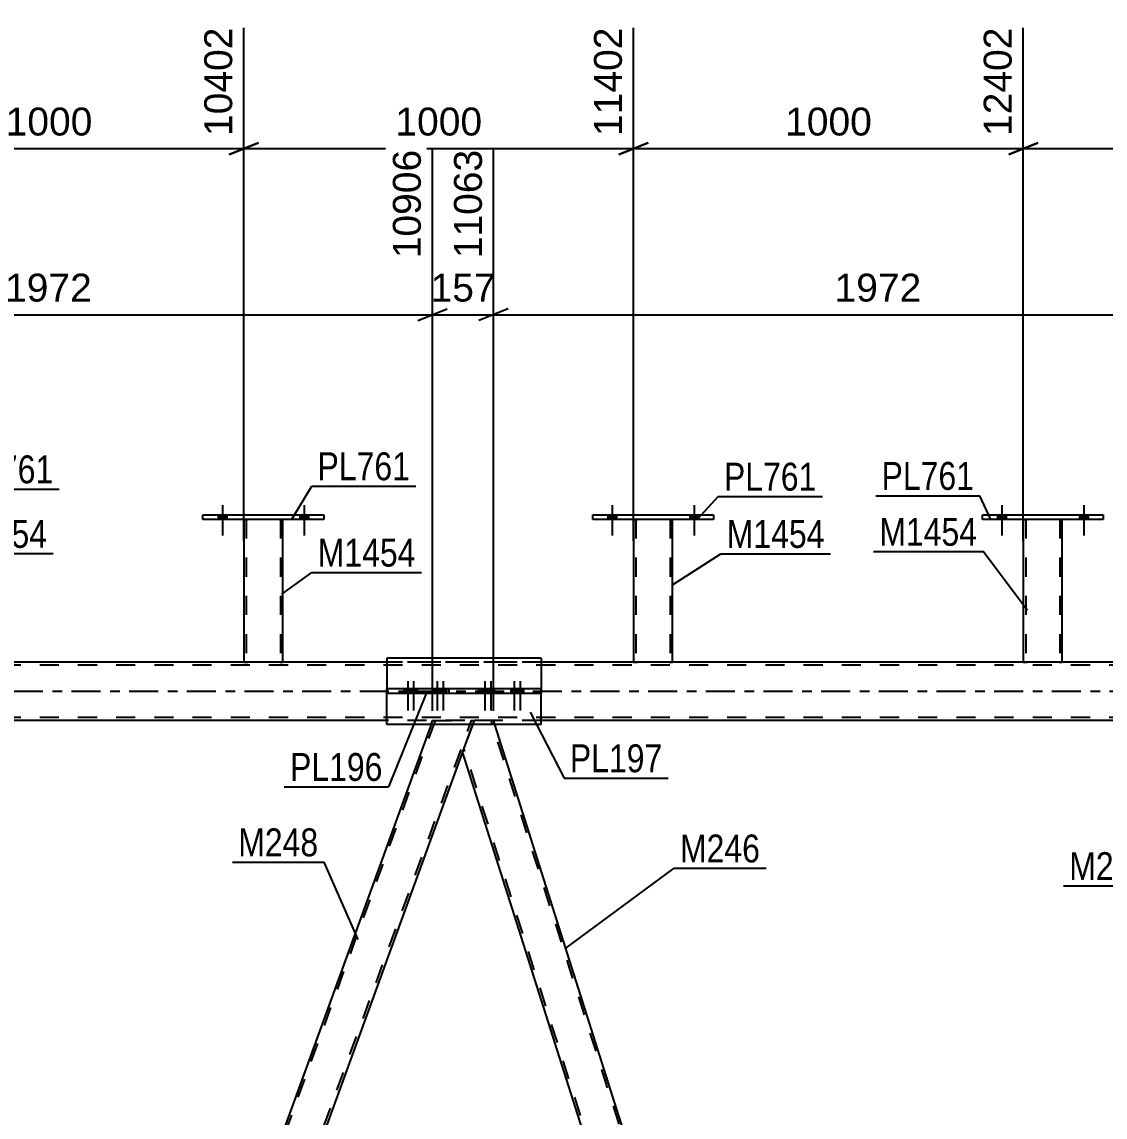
# Model space of a CAD drawing. Header units: millimetres. Extents: x 0 to 1189, y 0 to 841.
# Drawn here: x 520.3 to 631.5, y 577.7 to 690.2 of the extents above; entities that cross this region are included whole.
import ezdxf

# ---------------------------------------------------------------- set-up
doc = ezdxf.new("R2010")
doc.units = ezdxf.units.MM
doc.linetypes.add('DXK_LINE_DOT2', pattern=[3.9198, 1.9599, -1.9599])
doc.linetypes.add('DXK_LINE_DOT3', pattern=[5.9187, 2.979, -0.9799, 0.9799, -0.9799])
doc.styles.add('Arial', font='ARIAL.TTF', dxfattribs={"height": 0.2})
doc.styles.add('Arial Narrow', font='ARIALN.TTF', dxfattribs={"height": 0.2})

# ---------------------------------------------------------------- blocks, each defined once
blk = doc.blocks.new('Part-203770571-3066 - 2970')
at = {"color": 2, "linetype": 'Continuous'}
for p, q in [((538.93, 639.07), (538.93, 639.55)), ((538.93, 639.55), (551.33, 639.55)), ((551.33, 639.07), (538.93, 639.07)), ((551.33, 639.55), (551.33, 639.07))]:
    blk.add_line(p, q, dxfattribs=at)
blk = doc.blocks.new('Part-203770571-3061 - 2970')
at = {"color": 2, "linetype": 'Continuous'}
for p, q in [((583.13, 639.07), (583.13, 624.43)), ((587.13, 624.43), (587.13, 639.07))]:
    blk.add_line(p, q, dxfattribs=at)
at = {"color": 7, "linetype": 'DXK_LINE_DOT2'}
for p, q in [((583.13, 639.07), (583.13, 639.07)), ((583.13, 639.07), (583.13, 639.07)), ((583.13, 639.07), (583.13, 639.07)), ((583.17, 639.07), (583.13, 639.07)), ((583.13, 639.07), (583.17, 639.07)), ((583.27, 639.07), (583.17, 639.07)), ((583.17, 639.07), (583.27, 639.07)), ((583.43, 639.07), (583.27, 639.07)), ((583.27, 639.07), (583.43, 639.07)), ((583.37, 639.07), (583.37, 639.07)), ((583.37, 639.07), (583.37, 624.43)), ((583.39, 639.07), (583.37, 639.07)), ((583.37, 639.07), (583.39, 639.07)), ((583.44, 639.07), (583.39, 639.07)), ((583.39, 639.07), (583.44, 639.07)), ((586.84, 639.07), (583.43, 639.07)), ((586.84, 639.07), (583.43, 639.07)), ((586.74, 639.07), (583.44, 639.07)), ((583.44, 639.07), (583.52, 639.07)), ((586.82, 639.07), (583.52, 639.07)), ((586.82, 639.07), (586.74, 639.07)), ((586.87, 639.07), (586.82, 639.07)), ((586.82, 639.07), (586.87, 639.07)), ((586.84, 639.07), (586.99, 639.07)), ((586.99, 639.07), (586.84, 639.07)), ((586.89, 639.07), (586.87, 639.07)), ((586.87, 639.07), (586.89, 639.07)), ((586.89, 639.07), (586.89, 639.07)), ((586.89, 639.07), (586.89, 624.43)), ((586.99, 639.07), (587.1, 639.07)), ((587.1, 639.07), (586.99, 639.07)), ((587.1, 639.07), (587.13, 639.07)), ((587.13, 639.07), (587.1, 639.07)), ((587.13, 639.07), (587.13, 639.07)), ((587.13, 639.07), (587.13, 639.07)), ((587.13, 639.07), (587.13, 639.07)), ((583.13, 624.43), (583.13, 624.43)), ((583.13, 624.43), (583.13, 624.43)), ((583.17, 624.43), (583.13, 624.43)), ((583.13, 624.43), (583.17, 624.43)), ((583.27, 624.43), (583.17, 624.43)), ((583.17, 624.43), (583.27, 624.43)), ((583.43, 624.43), (583.27, 624.43)), ((583.27, 624.43), (583.43, 624.43)), ((583.39, 624.43), (583.37, 624.43)), ((583.37, 624.43), (583.39, 624.43)), ((583.44, 624.43), (583.39, 624.43)), ((583.39, 624.43), (583.44, 624.43)), ((586.84, 624.43), (583.43, 624.43)), ((586.84, 624.43), (583.43, 624.43)), ((586.74, 624.43), (583.44, 624.43)), ((583.44, 624.43), (583.52, 624.43)), ((586.82, 624.43), (583.52, 624.43)), ((586.82, 624.43), (586.74, 624.43)), ((586.87, 624.43), (586.82, 624.43)), ((586.82, 624.43), (586.87, 624.43)), ((586.84, 624.43), (586.99, 624.43)), ((586.99, 624.43), (586.84, 624.43)), ((586.89, 624.43), (586.87, 624.43)), ((586.87, 624.43), (586.89, 624.43)), ((586.99, 624.43), (587.1, 624.43)), ((587.1, 624.43), (586.99, 624.43)), ((587.1, 624.43), (587.13, 624.43)), ((587.13, 624.43), (587.1, 624.43)), ((587.13, 624.43), (587.13, 624.43)), ((587.13, 624.43), (587.13, 624.43)), ((587.13, 624.43), (587.13, 624.43))]:
    blk.add_line(p, q, dxfattribs=at)
blk = doc.blocks.new('Part-203770571-3071 - 2970')
at = {"color": 2, "linetype": 'Continuous'}
for p, q in [((543.13, 639.07), (543.13, 624.43)), ((547.13, 624.43), (547.13, 639.07))]:
    blk.add_line(p, q, dxfattribs=at)
at = {"color": 7, "linetype": 'DXK_LINE_DOT2'}
for p, q in [((543.13, 639.07), (543.13, 639.07)), ((543.13, 639.07), (543.13, 639.07)), ((543.13, 639.07), (543.13, 639.07)), ((543.17, 639.07), (543.13, 639.07)), ((543.13, 639.07), (543.17, 639.07)), ((543.27, 639.07), (543.17, 639.07)), ((543.17, 639.07), (543.27, 639.07)), ((543.43, 639.07), (543.27, 639.07)), ((543.27, 639.07), (543.43, 639.07)), ((543.37, 639.07), (543.37, 639.07)), ((543.37, 639.07), (543.37, 624.43)), ((543.39, 639.07), (543.37, 639.07)), ((543.37, 639.07), (543.39, 639.07)), ((543.44, 639.07), (543.39, 639.07)), ((543.39, 639.07), (543.44, 639.07)), ((546.84, 639.07), (543.43, 639.07)), ((546.84, 639.07), (543.43, 639.07)), ((546.74, 639.07), (543.44, 639.07)), ((543.44, 639.07), (543.52, 639.07)), ((546.82, 639.07), (543.52, 639.07)), ((546.82, 639.07), (546.74, 639.07)), ((546.87, 639.07), (546.82, 639.07)), ((546.82, 639.07), (546.87, 639.07)), ((546.84, 639.07), (546.99, 639.07)), ((546.99, 639.07), (546.84, 639.07)), ((546.89, 639.07), (546.87, 639.07)), ((546.87, 639.07), (546.89, 639.07)), ((546.89, 639.07), (546.89, 639.07)), ((546.89, 639.07), (546.89, 624.43)), ((546.99, 639.07), (547.1, 639.07)), ((547.1, 639.07), (546.99, 639.07)), ((547.1, 639.07), (547.13, 639.07)), ((547.13, 639.07), (547.1, 639.07)), ((547.13, 639.07), (547.13, 639.07)), ((547.13, 639.07), (547.13, 639.07)), ((547.13, 639.07), (547.13, 639.07)), ((543.13, 624.43), (543.13, 624.43)), ((543.13, 624.43), (543.13, 624.43)), ((543.17, 624.43), (543.13, 624.43)), ((543.13, 624.43), (543.17, 624.43)), ((543.27, 624.43), (543.17, 624.43)), ((543.17, 624.43), (543.27, 624.43)), ((543.43, 624.43), (543.27, 624.43)), ((543.27, 624.43), (543.43, 624.43)), ((543.39, 624.43), (543.37, 624.43)), ((543.37, 624.43), (543.39, 624.43)), ((543.44, 624.43), (543.39, 624.43)), ((543.39, 624.43), (543.44, 624.43)), ((546.84, 624.43), (543.43, 624.43)), ((546.84, 624.43), (543.43, 624.43)), ((546.74, 624.43), (543.44, 624.43)), ((543.44, 624.43), (543.52, 624.43)), ((546.82, 624.43), (543.52, 624.43)), ((546.82, 624.43), (546.74, 624.43)), ((546.87, 624.43), (546.82, 624.43)), ((546.82, 624.43), (546.87, 624.43)), ((546.84, 624.43), (546.99, 624.43)), ((546.99, 624.43), (546.84, 624.43)), ((546.89, 624.43), (546.87, 624.43)), ((546.87, 624.43), (546.89, 624.43)), ((546.99, 624.43), (547.1, 624.43)), ((547.1, 624.43), (546.99, 624.43)), ((547.1, 624.43), (547.13, 624.43)), ((547.13, 624.43), (547.1, 624.43)), ((547.13, 624.43), (547.13, 624.43)), ((547.13, 624.43), (547.13, 624.43)), ((547.13, 624.43), (547.13, 624.43))]:
    blk.add_line(p, q, dxfattribs=at)
blk = doc.blocks.new('Part-203770571-3129 - 2970')
at = {"color": 7, "linetype": 'DXK_LINE_DOT2'}
for p, q in [((759.33, 624.11), (127.06, 624.11)), ((759.33, 624.43), (132.77, 624.43)), ((573.64, 624.43), (557.79, 624.43)), ((759.33, 618.75), (127.06, 618.75)), ((573.64, 618.43), (557.79, 618.43))]:
    blk.add_line(p, q, dxfattribs=at)
at = {"color": 2, "linetype": 'Continuous'}
for p, q in [((557.79, 624.43), (488.51, 624.43)), ((642.92, 624.43), (573.64, 624.43)), ((557.79, 618.43), (488.51, 618.43)), ((642.92, 618.43), (573.64, 618.43))]:
    blk.add_line(p, q, dxfattribs=at)
at = {"color": 7, "linetype": 'DXK_LINE_DOT3'}
blk.add_line((117.06, 621.43), (759.33, 621.43), dxfattribs=at)
blk = doc.blocks.new('Part-203770571-3051 - 2970')
at = {"color": 2, "linetype": 'Continuous'}
for p, q in [((623.13, 639.07), (623.13, 624.43)), ((627.13, 624.43), (627.13, 639.07))]:
    blk.add_line(p, q, dxfattribs=at)
at = {"color": 7, "linetype": 'DXK_LINE_DOT2'}
for p, q in [((623.13, 639.07), (623.13, 639.07)), ((623.13, 639.07), (623.13, 639.07)), ((623.13, 639.07), (623.13, 639.07)), ((623.17, 639.07), (623.13, 639.07)), ((623.13, 639.07), (623.17, 639.07)), ((623.27, 639.07), (623.17, 639.07)), ((623.17, 639.07), (623.27, 639.07)), ((623.43, 639.07), (623.27, 639.07)), ((623.27, 639.07), (623.43, 639.07)), ((623.37, 639.07), (623.37, 639.07)), ((623.37, 639.07), (623.37, 624.43)), ((623.39, 639.07), (623.37, 639.07)), ((623.37, 639.07), (623.39, 639.07)), ((623.44, 639.07), (623.39, 639.07)), ((623.39, 639.07), (623.44, 639.07)), ((626.84, 639.07), (623.43, 639.07)), ((626.84, 639.07), (623.43, 639.07)), ((626.74, 639.07), (623.44, 639.07)), ((623.44, 639.07), (623.52, 639.07)), ((626.82, 639.07), (623.52, 639.07)), ((626.82, 639.07), (626.74, 639.07)), ((626.87, 639.07), (626.82, 639.07)), ((626.82, 639.07), (626.87, 639.07)), ((626.84, 639.07), (626.99, 639.07)), ((626.99, 639.07), (626.84, 639.07)), ((626.89, 639.07), (626.87, 639.07)), ((626.87, 639.07), (626.89, 639.07)), ((626.89, 639.07), (626.89, 639.07)), ((626.89, 639.07), (626.89, 624.43)), ((626.99, 639.07), (627.1, 639.07)), ((627.1, 639.07), (626.99, 639.07)), ((627.1, 639.07), (627.13, 639.07)), ((627.13, 639.07), (627.1, 639.07)), ((627.13, 639.07), (627.13, 639.07)), ((627.13, 639.07), (627.13, 639.07)), ((627.13, 639.07), (627.13, 639.07)), ((623.13, 624.43), (623.13, 624.43)), ((623.13, 624.43), (623.13, 624.43)), ((623.17, 624.43), (623.13, 624.43)), ((623.13, 624.43), (623.17, 624.43)), ((623.27, 624.43), (623.17, 624.43)), ((623.17, 624.43), (623.27, 624.43)), ((623.43, 624.43), (623.27, 624.43)), ((623.27, 624.43), (623.43, 624.43)), ((623.39, 624.43), (623.37, 624.43)), ((623.37, 624.43), (623.39, 624.43)), ((623.44, 624.43), (623.39, 624.43)), ((623.39, 624.43), (623.44, 624.43)), ((626.84, 624.43), (623.43, 624.43)), ((626.84, 624.43), (623.43, 624.43)), ((626.74, 624.43), (623.44, 624.43)), ((623.44, 624.43), (623.52, 624.43)), ((626.82, 624.43), (623.52, 624.43)), ((626.82, 624.43), (626.74, 624.43)), ((626.87, 624.43), (626.82, 624.43)), ((626.82, 624.43), (626.87, 624.43)), ((626.84, 624.43), (626.99, 624.43)), ((626.99, 624.43), (626.84, 624.43)), ((626.89, 624.43), (626.87, 624.43)), ((626.87, 624.43), (626.89, 624.43)), ((626.99, 624.43), (627.1, 624.43)), ((627.1, 624.43), (626.99, 624.43)), ((627.1, 624.43), (627.13, 624.43)), ((627.13, 624.43), (627.1, 624.43)), ((627.13, 624.43), (627.13, 624.43)), ((627.13, 624.43), (627.13, 624.43)), ((627.13, 624.43), (627.13, 624.43))]:
    blk.add_line(p, q, dxfattribs=at)
blk = doc.blocks.new('Part-203770571-3056 - 2970')
at = {"color": 2, "linetype": 'Continuous'}
for p, q in [((578.93, 639.07), (578.93, 639.55)), ((578.93, 639.55), (591.33, 639.55)), ((591.33, 639.07), (578.93, 639.07)), ((591.33, 639.55), (591.33, 639.07))]:
    blk.add_line(p, q, dxfattribs=at)
blk = doc.blocks.new('Part-203770571-3202 - 2970')
at = {"color": 2, "linetype": 'Continuous'}
for p, q in [((618.93, 639.07), (618.93, 639.55)), ((618.93, 639.55), (631.33, 639.55)), ((631.33, 639.07), (618.93, 639.07)), ((631.33, 639.55), (631.33, 639.07))]:
    blk.add_line(p, q, dxfattribs=at)
blk = doc.blocks.new('Bolt-203770571-3230 - 2970')
at = {"linetype": 'Continuous'}
for points in [[(620.49, 639.07), (621.37, 639.07), (621.37, 639.55), (620.49, 639.55)], [(628.89, 639.07), (629.77, 639.07), (629.77, 639.55), (628.89, 639.55)]]:
    blk.add_hatch(color=1, dxfattribs=at).paths.add_polyline_path(points)
at = {"color": 1, "linetype": 'Continuous'}
for p, q in [((620.93, 640.55), (620.93, 637.43)), ((629.33, 640.55), (629.33, 637.43)), ((620.49, 639.55), (620.49, 639.07)), ((621.37, 639.55), (621.37, 639.07)), ((628.89, 639.55), (628.89, 639.07)), ((629.77, 639.55), (629.77, 639.07))]:
    blk.add_line(p, q, dxfattribs=at)
blk = doc.blocks.new('Bolt-203770571-3265 - 2970')
at = {"linetype": 'Continuous'}
for points in [[(540.49, 639.07), (541.37, 639.07), (541.37, 639.55), (540.49, 639.55)], [(548.89, 639.07), (549.77, 639.07), (549.77, 639.55), (548.89, 639.55)]]:
    blk.add_hatch(color=1, dxfattribs=at).paths.add_polyline_path(points)
at = {"color": 1, "linetype": 'Continuous'}
for p, q in [((540.93, 640.55), (540.93, 637.43)), ((549.33, 640.55), (549.33, 637.43)), ((540.49, 639.55), (540.49, 639.07)), ((541.37, 639.55), (541.37, 639.07)), ((548.89, 639.55), (548.89, 639.07)), ((549.77, 639.55), (549.77, 639.07))]:
    blk.add_line(p, q, dxfattribs=at)
blk = doc.blocks.new('Bolt-203770571-3266 - 2970')
at = {"linetype": 'Continuous'}
for points in [[(540.49, 639.07), (541.37, 639.07), (541.37, 639.55), (540.49, 639.55)], [(548.89, 639.07), (549.77, 639.07), (549.77, 639.55), (548.89, 639.55)]]:
    blk.add_hatch(color=1, dxfattribs=at).paths.add_polyline_path(points)
at = {"color": 1, "linetype": 'Continuous'}
for p, q in [((540.93, 640.55), (540.93, 637.43)), ((549.33, 640.55), (549.33, 637.43)), ((540.49, 639.55), (540.49, 639.07)), ((541.37, 639.55), (541.37, 639.07)), ((548.89, 639.55), (548.89, 639.07)), ((549.77, 639.55), (549.77, 639.07))]:
    blk.add_line(p, q, dxfattribs=at)
blk = doc.blocks.new('Bolt-203770571-3267 - 2970')
at = {"linetype": 'Continuous'}
for points in [[(580.49, 639.07), (581.37, 639.07), (581.37, 639.55), (580.49, 639.55)], [(588.89, 639.07), (589.77, 639.07), (589.77, 639.55), (588.89, 639.55)]]:
    blk.add_hatch(color=1, dxfattribs=at).paths.add_polyline_path(points)
at = {"color": 1, "linetype": 'Continuous'}
for p, q in [((580.93, 640.55), (580.93, 637.43)), ((589.33, 640.55), (589.33, 637.43)), ((580.49, 639.55), (580.49, 639.07)), ((581.37, 639.55), (581.37, 639.07)), ((588.89, 639.55), (588.89, 639.07)), ((589.77, 639.55), (589.77, 639.07))]:
    blk.add_line(p, q, dxfattribs=at)
blk = doc.blocks.new('Bolt-203770571-3268 - 2970')
at = {"linetype": 'Continuous'}
for points in [[(580.49, 639.07), (581.37, 639.07), (581.37, 639.55), (580.49, 639.55)], [(588.89, 639.07), (589.77, 639.07), (589.77, 639.55), (588.89, 639.55)]]:
    blk.add_hatch(color=1, dxfattribs=at).paths.add_polyline_path(points)
at = {"color": 1, "linetype": 'Continuous'}
for p, q in [((580.93, 640.55), (580.93, 637.43)), ((589.33, 640.55), (589.33, 637.43)), ((580.49, 639.55), (580.49, 639.07)), ((581.37, 639.55), (581.37, 639.07)), ((588.89, 639.55), (588.89, 639.07)), ((589.77, 639.55), (589.77, 639.07))]:
    blk.add_line(p, q, dxfattribs=at)
blk = doc.blocks.new('Bolt-203770571-3269 - 2970')
at = {"linetype": 'Continuous'}
for points in [[(620.49, 639.07), (621.37, 639.07), (621.37, 639.55), (620.49, 639.55)], [(628.89, 639.07), (629.77, 639.07), (629.77, 639.55), (628.89, 639.55)]]:
    blk.add_hatch(color=1, dxfattribs=at).paths.add_polyline_path(points)
at = {"color": 1, "linetype": 'Continuous'}
for p, q in [((620.93, 640.55), (620.93, 637.43)), ((629.33, 640.55), (629.33, 637.43)), ((620.49, 639.55), (620.49, 639.07)), ((621.37, 639.55), (621.37, 639.07)), ((628.89, 639.55), (628.89, 639.07)), ((629.77, 639.55), (629.77, 639.07))]:
    blk.add_line(p, q, dxfattribs=at)
blk = doc.blocks.new('Part-203770571-3411 - 2970')
at = {"color": 7, "linetype": 'DXK_LINE_DOT2'}
for p, q in [((562.75, 618.43), (519.44, 499.43)), ((523.18, 499.43), (566.5, 618.43)), ((562.35, 618.03), (562.49, 618.43)), ((562.49, 618.43), (566.75, 618.43)), ((566.75, 618.43), (565.58, 615.23))]:
    blk.add_line(p, q, dxfattribs=at)
at = {"color": 2, "linetype": 'Continuous'}
for p, q in [((562.35, 618.03), (520.35, 502.64)), ((565.58, 615.23), (523.58, 499.83))]:
    blk.add_line(p, q, dxfattribs=at)
blk = doc.blocks.new('Part-203770571-3629 - 2970')
at = {"color": 2, "linetype": 'Continuous'}
for p, q in [((557.79, 624.83), (557.79, 621.67)), ((573.64, 624.83), (557.79, 624.83)), ((573.64, 624.83), (573.64, 621.67)), ((557.79, 618.03), (557.79, 621.19)), ((573.64, 618.03), (573.64, 621.19)), ((573.64, 618.03), (557.79, 618.03))]:
    blk.add_line(p, q, dxfattribs=at)
at = {"color": 7, "linetype": 'DXK_LINE_DOT2'}
for p, q in [((557.79, 621.67), (557.79, 621.19)), ((573.64, 621.67), (573.64, 621.19))]:
    blk.add_line(p, q, dxfattribs=at)
blk = doc.blocks.new('Part-203770571-3479 - 2970')
at = {"color": 7, "linetype": 'DXK_LINE_DOT2'}
for p, q in [((566.75, 618.43), (566.61, 618.03)), ((568.76, 618.43), (566.75, 618.43)), ((605.35, 502.27), (568.51, 618.43)), ((568.89, 618.03), (568.76, 618.43)), ((602.56, 499.43), (565.72, 615.59))]:
    blk.add_line(p, q, dxfattribs=at)
at = {"color": 2, "linetype": 'Continuous'}
for p, q in [((566.61, 618.03), (565.58, 615.23)), ((605.48, 502.64), (568.89, 618.03)), ((602.18, 499.83), (565.58, 615.23))]:
    blk.add_line(p, q, dxfattribs=at)
blk = doc.blocks.new('Part-203770571-3624 - 2970')
at = {"color": 2, "linetype": 'Continuous'}
for p, q in [((573.64, 621.67), (557.79, 621.67)), ((557.79, 621.19), (557.79, 621.67)), ((573.64, 621.19), (557.79, 621.19)), ((564.2, 621.19), (564.2, 621.67)), ((567.23, 621.19), (567.23, 621.67)), ((573.64, 621.19), (573.64, 621.67))]:
    blk.add_line(p, q, dxfattribs=at)
blk = doc.blocks.new('Bolt-203770571-3630 - 2970')
at = {"linetype": 'Continuous'}
for points in [[(560.31, 621.67), (559.59, 621.67), (559.59, 621.19), (560.31, 621.19)], [(560.91, 621.67), (560.19, 621.67), (560.19, 621.19), (560.91, 621.19)], [(563.33, 621.67), (562.61, 621.67), (562.61, 621.19), (563.33, 621.19)], [(563.93, 621.67), (563.21, 621.67), (563.21, 621.19), (563.93, 621.19)]]:
    blk.add_hatch(color=1, dxfattribs=at).paths.add_polyline_path(points)
at = {"color": 1, "linetype": 'Continuous'}
for p, q in [((559.95, 622.47), (559.95, 619.47)), ((560.55, 622.47), (560.55, 619.47)), ((562.97, 622.47), (562.97, 619.47)), ((563.57, 622.47), (563.57, 619.47)), ((559.59, 621.67), (559.59, 621.19)), ((560.19, 621.67), (560.19, 621.19)), ((560.31, 621.67), (560.31, 621.19)), ((560.91, 621.67), (560.91, 621.19)), ((562.61, 621.67), (562.61, 621.19)), ((563.21, 621.67), (563.21, 621.19)), ((563.33, 621.67), (563.33, 621.19)), ((563.93, 621.67), (563.93, 621.19))]:
    blk.add_line(p, q, dxfattribs=at)
blk = doc.blocks.new('Bolt-203770571-3631 - 2970')
at = {"linetype": 'Continuous'}
for points in [[(568.22, 621.67), (567.5, 621.67), (567.5, 621.19), (568.22, 621.19)], [(568.82, 621.67), (568.1, 621.67), (568.1, 621.19), (568.82, 621.19)], [(571.24, 621.67), (570.52, 621.67), (570.52, 621.19), (571.24, 621.19)], [(571.84, 621.67), (571.12, 621.67), (571.12, 621.19), (571.84, 621.19)]]:
    blk.add_hatch(color=1, dxfattribs=at).paths.add_polyline_path(points)
at = {"color": 1, "linetype": 'Continuous'}
for p, q in [((567.86, 622.47), (567.86, 619.47)), ((568.46, 622.47), (568.46, 619.47)), ((570.88, 622.47), (570.88, 619.47)), ((571.48, 622.47), (571.48, 619.47)), ((567.5, 621.67), (567.5, 621.19)), ((568.1, 621.67), (568.1, 621.19)), ((568.22, 621.67), (568.22, 621.19)), ((568.82, 621.67), (568.82, 621.19)), ((570.52, 621.67), (570.52, 621.19)), ((571.12, 621.67), (571.12, 621.19)), ((571.24, 621.67), (571.24, 621.19)), ((571.84, 621.67), (571.84, 621.19))]:
    blk.add_line(p, q, dxfattribs=at)
blk = doc.blocks.new('StraightDimension-203770571-31441 - 2970')
at = {"color": 7, "linetype": 'Continuous'}
for p, q in [((583.13, 636.87), (583.13, 689.55)), ((623.13, 636.87), (623.13, 689.55)), ((584.63, 677.74), (581.63, 676.54)), ((583.13, 677.14), (623.13, 677.14)), ((621.63, 676.54), (624.63, 677.74))]:
    blk.add_line(p, q, dxfattribs=at)
at = {"color": 0}
blk.add_wipeout([(608.18, 677.89), (608.18, 682.09), (598.08, 682.09), (598.08, 677.89)], dxfattribs=at)
at = {"color": 3, "style": 'Arial'}
blk.add_text('1000', height=2.865, dxfattribs=at).set_placement((598.68, 678.49))
at = {"color": 0, "linetype": 'Continuous'}
blk.add_wipeout([(622.53, 690.15), (618.33, 690.15), (618.33, 677.84), (622.53, 677.84)], dxfattribs=at)
at = {"color": 3, "linetype": 'Continuous', "style": 'Arial'}
blk.add_text('12402', height=2.865, rotation=90.0002, dxfattribs=at).set_placement((621.93, 678.44))
blk = doc.blocks.new('StraightDimension-203770571-31440 - 2970')
at = {"color": 7, "linetype": 'Continuous'}
for p, q in [((623.13, 636.87), (623.13, 689.55)), ((663.13, 637.76), (663.13, 689.55)), ((624.63, 677.74), (621.63, 676.54)), ((623.13, 677.14), (663.13, 677.14)), ((661.63, 676.54), (664.63, 677.74))]:
    blk.add_line(p, q, dxfattribs=at)
at = {"color": 0}
blk.add_wipeout([(648.18, 677.89), (648.18, 682.09), (638.08, 682.09), (638.08, 677.89)], dxfattribs=at)
at = {"color": 3, "style": 'Arial'}
blk.add_text('1000', height=2.865, dxfattribs=at).set_placement((638.68, 678.49))
at = {"color": 0, "linetype": 'Continuous'}
blk.add_wipeout([(662.53, 690.15), (658.33, 690.15), (658.33, 677.84), (662.53, 677.84)], dxfattribs=at)
at = {"color": 3, "linetype": 'Continuous', "style": 'Arial'}
blk.add_text('13402', height=2.865, rotation=90.0002, dxfattribs=at).set_placement((661.93, 678.44))
blk = doc.blocks.new('StraightDimension-203770571-31070 - 2970')
at = {"color": 7, "linetype": 'Continuous'}
for p, q in [((562.49, 619.43), (562.49, 677.01)), ((568.76, 619.43), (568.76, 677.01)), ((560.99, 659.49), (563.99, 660.69)), ((562.49, 660.09), (568.76, 660.09)), ((570.26, 660.69), (567.26, 659.49))]:
    blk.add_line(p, q, dxfattribs=at)
at = {"color": 0}
blk.add_wipeout([(569.56, 660.84), (569.56, 665.04), (561.69, 665.04), (561.69, 660.84)], dxfattribs=at)
at = {"color": 3, "style": 'Arial'}
blk.add_text('157', height=2.865, dxfattribs=at).set_placement((562.29, 661.44))
at = {"color": 0, "linetype": 'Continuous'}
blk.add_wipeout([(568.16, 677.61), (563.96, 677.61), (563.96, 665.29), (568.16, 665.29)], dxfattribs=at)
at = {"color": 3, "linetype": 'Continuous', "style": 'Arial'}
blk.add_text('11063', height=2.865, rotation=90.0002, dxfattribs=at).set_placement((567.56, 665.89))
blk = doc.blocks.new('StraightDimension-203770571-31442 - 2970')
at = {"color": 7, "linetype": 'Continuous'}
for p, q in [((543.13, 636.87), (543.13, 689.55)), ((583.13, 636.87), (583.13, 689.55)), ((544.63, 677.74), (541.63, 676.54)), ((543.13, 677.14), (583.13, 677.14)), ((581.63, 676.54), (584.63, 677.74))]:
    blk.add_line(p, q, dxfattribs=at)
at = {"color": 0}
blk.add_wipeout([(568.18, 677.89), (568.18, 682.09), (558.08, 682.09), (558.08, 677.89)], dxfattribs=at)
at = {"color": 3, "style": 'Arial'}
blk.add_text('1000', height=2.865, dxfattribs=at).set_placement((558.68, 678.49))
at = {"color": 0, "linetype": 'Continuous'}
blk.add_wipeout([(582.53, 690.15), (578.33, 690.15), (578.33, 677.84), (582.53, 677.84)], dxfattribs=at)
at = {"color": 3, "linetype": 'Continuous', "style": 'Arial'}
blk.add_text('11402', height=2.865, rotation=90.0002, dxfattribs=at).set_placement((581.93, 678.44))
blk = doc.blocks.new('StraightDimension-203770571-31069 - 2970')
at = {"color": 7, "linetype": 'Continuous'}
for p, q in [((568.76, 619.43), (568.76, 677.01)), ((647.63, 619.43), (647.63, 677.01)), ((570.26, 660.69), (567.26, 659.49)), ((568.76, 660.09), (647.63, 660.09)), ((646.13, 659.49), (649.13, 660.69))]:
    blk.add_line(p, q, dxfattribs=at)
at = {"color": 0, "linetype": 'Continuous'}
blk.add_wipeout([(647.03, 677.61), (642.83, 677.61), (642.83, 665.29), (647.03, 665.29)], dxfattribs=at)
at = {"color": 0}
blk.add_wipeout([(613.24, 660.84), (613.24, 665.04), (603.15, 665.04), (603.15, 660.84)], dxfattribs=at)
at = {"color": 3, "linetype": 'Continuous', "style": 'Arial'}
blk.add_text('13034', height=2.865, rotation=90.0002, dxfattribs=at).set_placement((646.43, 665.89))
at = {"color": 3, "style": 'Arial'}
blk.add_text('1972', height=2.865, dxfattribs=at).set_placement((603.75, 661.44))
blk = doc.blocks.new('StraightDimension-203770571-31071 - 2970')
at = {"color": 7, "linetype": 'Continuous'}
for p, q in [((562.49, 619.43), (562.49, 677.01)), ((483.63, 619.43), (483.63, 674.79)), ((485.13, 660.69), (482.13, 659.49)), ((483.63, 660.09), (562.49, 660.09)), ((560.99, 659.49), (563.99, 660.69))]:
    blk.add_line(p, q, dxfattribs=at)
at = {"color": 0, "linetype": 'Continuous'}
blk.add_wipeout([(561.89, 677.61), (557.69, 677.61), (557.69, 665.29), (561.89, 665.29)], dxfattribs=at)
at = {"color": 0}
blk.add_wipeout([(528.11, 660.84), (528.11, 665.04), (518.02, 665.04), (518.02, 660.84)], dxfattribs=at)
at = {"color": 3, "linetype": 'Continuous', "style": 'Arial'}
blk.add_text('10906', height=2.865, rotation=90.0002, dxfattribs=at).set_placement((561.29, 665.89))
at = {"color": 3, "style": 'Arial'}
blk.add_text('1972', height=2.865, dxfattribs=at).set_placement((518.62, 661.44))
blk = doc.blocks.new('StraightDimension-203770571-31443 - 2970')
at = {"color": 7, "linetype": 'Continuous'}
for p, q in [((543.13, 636.87), (543.13, 689.55)), ((503.13, 636.87), (503.13, 687.33)), ((504.63, 677.74), (501.63, 676.54)), ((503.13, 677.14), (543.13, 677.14)), ((541.63, 676.54), (544.63, 677.74))]:
    blk.add_line(p, q, dxfattribs=at)
at = {"color": 0}
blk.add_wipeout([(528.18, 677.89), (528.18, 682.09), (518.08, 682.09), (518.08, 677.89)], dxfattribs=at)
at = {"color": 3, "style": 'Arial'}
blk.add_text('1000', height=2.865, dxfattribs=at).set_placement((518.68, 678.49))
at = {"color": 0, "linetype": 'Continuous'}
blk.add_wipeout([(542.53, 690.15), (538.33, 690.15), (538.33, 677.84), (542.53, 677.84)], dxfattribs=at)
at = {"color": 3, "linetype": 'Continuous', "style": 'Arial'}
blk.add_text('10402', height=2.865, rotation=90.0002, dxfattribs=at).set_placement((541.93, 678.44))
blk = doc.blocks.new('Mark-203770571-3022 - 2970')
at = {"color": 30, "linetype": 'Continuous'}
for p, q in [((507.13, 631.05), (512.3, 635.56)), ((512.3, 635.56), (523.55, 635.56))]:
    blk.add_line(p, q, dxfattribs=at)
at = {"color": 0}
blk.add_wipeout([(522.95, 636.16), (522.95, 639.16), (512.9, 639.16), (512.9, 636.16)], dxfattribs=at)
blk.add_wipeout([(522.95, 636.16), (522.95, 639.16), (512.9, 639.16), (512.9, 636.16)], dxfattribs=at)
at = {"color": 3, "style": 'Arial Narrow'}
blk.add_text('M1454', height=2.863, dxfattribs=at).set_placement((512.9, 636.16))
blk = doc.blocks.new('Mark-203770571-3047 - 2970')
at = {"color": 30, "linetype": 'Continuous'}
for p in [(607.75, 635.77), (623.55, 629.72)]:
    blk.add_line(p, (619, 635.77), dxfattribs=at)
at = {"color": 0}
blk.add_wipeout([(618.4, 636.37), (618.4, 639.37), (608.35, 639.37), (608.35, 636.37)], dxfattribs=at)
blk.add_wipeout([(618.4, 636.37), (618.4, 639.37), (608.35, 639.37), (608.35, 636.37)], dxfattribs=at)
at = {"color": 3, "style": 'Arial Narrow'}
blk.add_text('M1454', height=2.863, dxfattribs=at).set_placement((608.35, 636.37))
blk = doc.blocks.new('Mark-203770571-3052 - 2970')
at = {"color": 30, "linetype": 'Continuous'}
for p, q in [((589.71, 639.15), (591.8, 641.43)), ((591.8, 641.43), (602.51, 641.43))]:
    blk.add_line(p, q, dxfattribs=at)
at = {"color": 0}
blk.add_wipeout([(601.91, 642.03), (601.91, 645.03), (592.4, 645.03), (592.4, 642.03)], dxfattribs=at)
blk.add_wipeout([(601.91, 642.03), (601.91, 645.03), (592.4, 645.03), (592.4, 642.03)], dxfattribs=at)
at = {"color": 3, "style": 'Arial Narrow'}
blk.add_text('PL761', height=2.863, dxfattribs=at).set_placement((592.4, 642.03))
blk = doc.blocks.new('Mark-203770571-3057 - 2970')
at = {"color": 30, "linetype": 'Continuous'}
for p, q in [((587.13, 632.35), (592.09, 635.55)), ((592.09, 635.55), (603.35, 635.55))]:
    blk.add_line(p, q, dxfattribs=at)
at = {"color": 0}
blk.add_wipeout([(602.75, 636.15), (602.75, 639.15), (592.69, 639.15), (592.69, 636.15)], dxfattribs=at)
blk.add_wipeout([(602.75, 636.15), (602.75, 639.15), (592.69, 639.15), (592.69, 636.15)], dxfattribs=at)
at = {"color": 3, "style": 'Arial Narrow'}
blk.add_text('M1454', height=2.863, dxfattribs=at).set_placement((592.69, 636.15))
blk = doc.blocks.new('Mark-203770571-3062 - 2970')
at = {"color": 30, "linetype": 'Continuous'}
for p, q in [((548.05, 639.1), (550.09, 642.5)), ((550.09, 642.5), (560.79, 642.5))]:
    blk.add_line(p, q, dxfattribs=at)
at = {"color": 0}
blk.add_wipeout([(560.19, 643.1), (560.19, 646.1), (550.69, 646.1), (550.69, 643.1)], dxfattribs=at)
blk.add_wipeout([(560.19, 643.1), (560.19, 646.1), (550.69, 646.1), (550.69, 643.1)], dxfattribs=at)
at = {"color": 3, "style": 'Arial Narrow'}
blk.add_text('PL761', height=2.863, dxfattribs=at).set_placement((550.69, 643.1))
blk = doc.blocks.new('Mark-203770571-3067 - 2970')
at = {"color": 30, "linetype": 'Continuous'}
for p, q in [((547.03, 631.39), (550.11, 633.63)), ((550.11, 633.63), (561.36, 633.63))]:
    blk.add_line(p, q, dxfattribs=at)
at = {"color": 0}
blk.add_wipeout([(560.76, 634.23), (560.76, 637.23), (550.71, 637.23), (550.71, 634.23)], dxfattribs=at)
blk.add_wipeout([(560.76, 634.23), (560.76, 637.23), (550.71, 637.23), (550.71, 634.23)], dxfattribs=at)
at = {"color": 3, "style": 'Arial Narrow'}
blk.add_text('M1454', height=2.863, dxfattribs=at).set_placement((550.71, 634.23))
blk = doc.blocks.new('Mark-203770571-3072 - 2970')
at = {"color": 30, "linetype": 'Continuous'}
for p, q in [((510.6, 639.07), (513.48, 642.18)), ((513.48, 642.18), (524.18, 642.18))]:
    blk.add_line(p, q, dxfattribs=at)
at = {"color": 0}
blk.add_wipeout([(523.58, 642.78), (523.58, 645.78), (514.08, 645.78), (514.08, 642.78)], dxfattribs=at)
blk.add_wipeout([(523.58, 642.78), (523.58, 645.78), (514.08, 645.78), (514.08, 642.78)], dxfattribs=at)
at = {"color": 3, "style": 'Arial Narrow'}
blk.add_text('PL761', height=2.863, dxfattribs=at).set_placement((514.08, 642.78))
blk = doc.blocks.new('Mark-203770571-3475 - 2970')
at = {"color": 30, "linetype": 'Continuous'}
for p, q in [((576.17, 595.06), (587.29, 603.26)), ((587.29, 603.26), (596.72, 603.26))]:
    blk.add_line(p, q, dxfattribs=at)
at = {"color": 0}
blk.add_wipeout([(596.12, 603.86), (596.12, 606.86), (587.89, 606.86), (587.89, 603.86)], dxfattribs=at)
blk.add_wipeout([(596.12, 603.86), (596.12, 606.86), (587.89, 606.86), (587.89, 603.86)], dxfattribs=at)
at = {"color": 3, "style": 'Arial Narrow'}
blk.add_text('M246', height=2.863, dxfattribs=at).set_placement((587.89, 603.86))
blk = doc.blocks.new('Mark-203770571-3198 - 2970')
at = {"color": 30, "linetype": 'Continuous'}
for p in [(607.98, 641.51), (619.78, 639.07)]:
    blk.add_line(p, (618.68, 641.51), dxfattribs=at)
at = {"color": 0}
blk.add_wipeout([(618.08, 642.11), (618.08, 645.11), (608.58, 645.11), (608.58, 642.11)], dxfattribs=at)
blk.add_wipeout([(618.08, 642.11), (618.08, 645.11), (608.58, 645.11), (608.58, 642.11)], dxfattribs=at)
at = {"color": 3, "style": 'Arial Narrow'}
blk.add_text('PL761', height=2.863, dxfattribs=at).set_placement((608.58, 642.11))
blk = doc.blocks.new('Mark-203770571-3402 - 2970')
at = {"color": 30, "linetype": 'Continuous'}
for p in [(627.24, 601.45), (641.2, 596.8)]:
    blk.add_line(p, (636.66, 601.45), dxfattribs=at)
at = {"color": 0}
blk.add_wipeout([(636.06, 602.05), (636.06, 605.05), (627.84, 605.05), (627.84, 602.05)], dxfattribs=at)
blk.add_wipeout([(636.06, 602.05), (636.06, 605.05), (627.84, 605.05), (627.84, 602.05)], dxfattribs=at)
at = {"color": 3, "style": 'Arial Narrow'}
blk.add_text('M248', height=2.863, dxfattribs=at).set_placement((627.84, 602.05))
blk = doc.blocks.new('Mark-203770571-3407 - 2970')
at = {"color": 30, "linetype": 'Continuous'}
for p in [(541.95, 603.89), (554.85, 595.96)]:
    blk.add_line(p, (551.37, 603.89), dxfattribs=at)
at = {"color": 0}
blk.add_wipeout([(550.77, 604.49), (550.77, 607.49), (542.55, 607.49), (542.55, 604.49)], dxfattribs=at)
blk.add_wipeout([(550.77, 604.49), (550.77, 607.49), (542.55, 607.49), (542.55, 604.49)], dxfattribs=at)
at = {"color": 3, "style": 'Arial Narrow'}
blk.add_text('M248', height=2.863, dxfattribs=at).set_placement((542.55, 604.49))
blk = doc.blocks.new('Mark-203770571-3625 - 2970')
at = {"color": 30, "linetype": 'Continuous'}
for p, q in [((572.53, 619.29), (575.99, 612.52)), ((575.99, 612.52), (586.69, 612.52))]:
    blk.add_line(p, q, dxfattribs=at)
at = {"color": 0}
blk.add_wipeout([(586.09, 613.12), (586.09, 616.12), (576.59, 616.12), (576.59, 613.12)], dxfattribs=at)
blk.add_wipeout([(586.09, 613.12), (586.09, 616.12), (576.59, 616.12), (576.59, 613.12)], dxfattribs=at)
at = {"color": 3, "style": 'Arial Narrow'}
blk.add_text('PL197', height=2.863, dxfattribs=at).set_placement((576.59, 613.12))
blk = doc.blocks.new('Mark-203770571-30503 - 2970')
at = {"color": 30, "linetype": 'Continuous'}
for p in [(561.84, 621.19), (547.27, 611.63)]:
    blk.add_line(p, (557.97, 611.63), dxfattribs=at)
at = {"color": 0}
blk.add_wipeout([(557.37, 612.23), (557.37, 615.23), (547.87, 615.23), (547.87, 612.23)], dxfattribs=at)
blk.add_wipeout([(557.37, 612.23), (557.37, 615.23), (547.87, 615.23), (547.87, 612.23)], dxfattribs=at)
at = {"color": 3, "style": 'Arial Narrow'}
blk.add_text('PL196', height=2.863, dxfattribs=at).set_placement((547.87, 612.23))

msp = doc.modelspace()

# ---------------------------------------------------------------- block references
for name in ['Bolt-203770571-3265 - 2970', 'Bolt-203770571-3266 - 2970', 'Bolt-203770571-3267 - 2970', 'Bolt-203770571-3268 - 2970', 'Bolt-203770571-3230 - 2970', 'Bolt-203770571-3269 - 2970', 'Part-203770571-3066 - 2970', 'Part-203770571-3071 - 2970', 'Part-203770571-3056 - 2970', 'Part-203770571-3061 - 2970', 'Part-203770571-3202 - 2970', 'Part-203770571-3051 - 2970', 'Part-203770571-3129 - 2970', 'Part-203770571-3629 - 2970', 'Bolt-203770571-3630 - 2970', 'Bolt-203770571-3631 - 2970', 'Part-203770571-3624 - 2970', 'Part-203770571-3411 - 2970', 'Part-203770571-3479 - 2970', 'Mark-203770571-3402 - 2970']:
    msp.add_blockref(name, (0, 0))

# ---------------------------------------------------------------- next in the draw order: block references
for name in ['StraightDimension-203770571-31441 - 2970', 'StraightDimension-203770571-31070 - 2970', 'Mark-203770571-3407 - 2970', 'Mark-203770571-3475 - 2970']:
    msp.add_blockref(name, (0, 0))

# ---------------------------------------------------------------- next in the draw order: block references
for name in ['StraightDimension-203770571-31442 - 2970', 'StraightDimension-203770571-31440 - 2970']:
    msp.add_blockref(name, (0, 0))

# ---------------------------------------------------------------- next in the draw order: block references
for name in ['StraightDimension-203770571-31071 - 2970', 'StraightDimension-203770571-31069 - 2970']:
    msp.add_blockref(name, (0, 0))

# ---------------------------------------------------------------- next in the draw order: block references
for name in ['StraightDimension-203770571-31443 - 2970', 'Mark-203770571-3062 - 2970', 'Mark-203770571-3052 - 2970', 'Mark-203770571-3047 - 2970', 'Mark-203770571-3067 - 2970', 'Mark-203770571-30503 - 2970', 'Mark-203770571-3625 - 2970']:
    msp.add_blockref(name, (0, 0))

# ---------------------------------------------------------------- next in the draw order: block references
for name in ['Mark-203770571-3198 - 2970', 'Mark-203770571-3022 - 2970', 'Mark-203770571-3057 - 2970']:
    msp.add_blockref(name, (0, 0))

# ---------------------------------------------------------------- next in the draw order: block references
msp.add_blockref('Mark-203770571-3072 - 2970', (0, 0))

doc.saveas('drawing.dxf')
